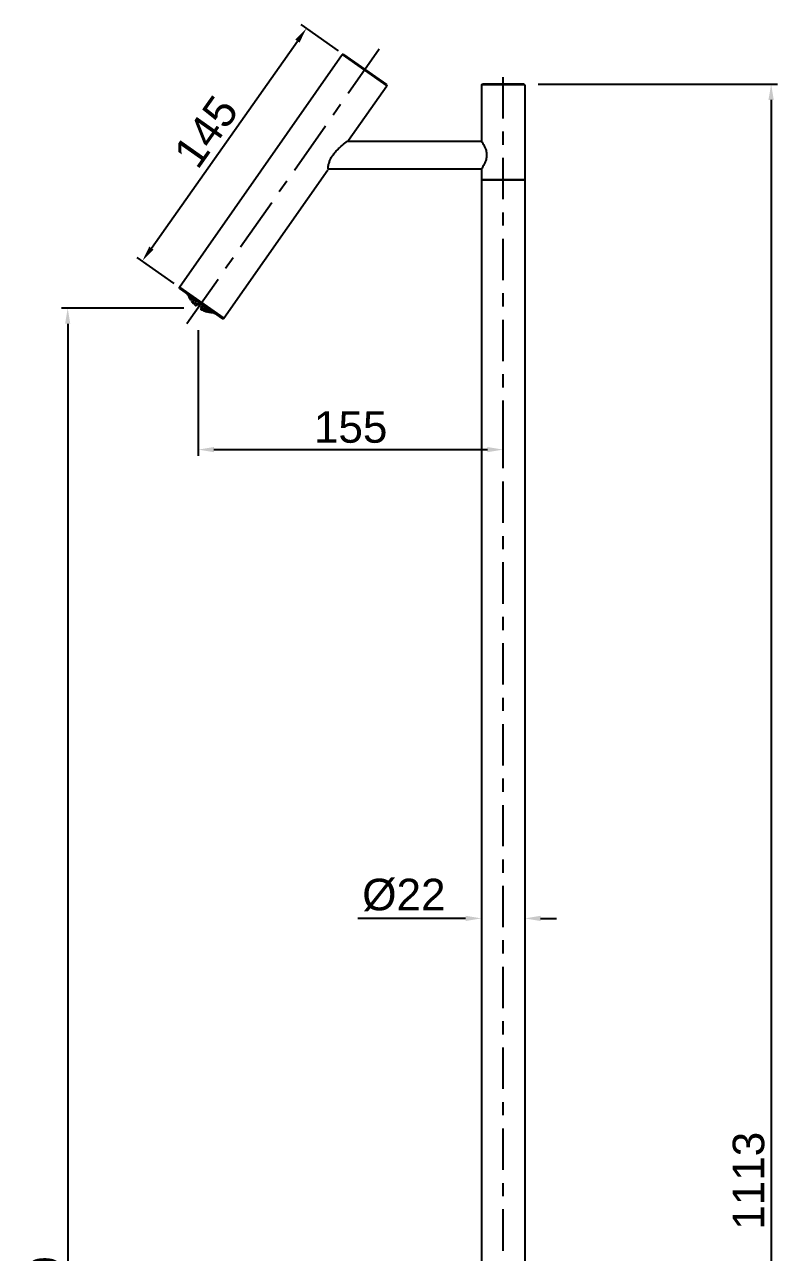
# Model space of a CAD drawing. Extents: x 5980 to 6960, y -107 to 1128.
# Drawn here: x 5980 to 6362, y 506 to 1128 of the extents above; entities that cross this region are included whole.
import ezdxf

# ---------------------------------------------------------------- set-up
doc = ezdxf.new("R2010")
doc.units = 0
doc.header["$LTSCALE"] = 3
doc.layers.get('Defpoints').update_dxf_attribs({"linetype": 'CONTINUOUS'})
doc.layers.add('P', color=7, linetype='CONTINUOUS')
doc.layers.add('Quote', color=1, linetype='CONTINUOUS')
doc.styles.get("Standard").update_dxf_attribs({"font": 'arial.ttf'})
doc.dimstyles.new('Rubinetti', dxfattribs={"dimscale": 16, "dimtxt": 1, "dimasz": 0.5, "dimexe": 0.2, "dimexo": 0.2, "dimgap": 0.2, "dimtad": 1, "dimdsep": 46, "dimtxsty": 'Standard', "dimcen": 0.2, "dimdle": 0.2, "dimclrd": 256, "dimclre": 256, "dimclrt": 256, "dimadec": 0, "dimazin": 0, "dimtfac": 1, "dimtofl": 0, "dimtmove": 0, "dimatfit": 0, "dimfxl": 1, "dimtolj": 1, "dimtzin": 0, "dimlwd": -1, "dimarcsym": 0})

# ---------------------------------------------------------------- blocks, each defined once
blk = doc.blocks.new('*D66')
at = {"layer": 'Defpoints', "color": 0, "transparency": 16777216}
for p in [(6064.11, 984.7), (6002.06, -14.19), (6165.36, -14.19)]:
    blk.add_point(p, dxfattribs=at)
at = {"layer": 'Quote', "lineweight": -2, "transparency": 16777216}
for p, q in [((6060.91, 984.7), (5998.86, 984.7)), ((6162.16, -14.19), (5998.86, -14.19))]:
    blk.add_line(p, q, dxfattribs=at)
at = {"layer": 'Quote', "linetype": 'Continuous', "transparency": 16777216}
blk.add_line((6002.06, 976.7), (6002.06, -6.19), dxfattribs=at)
at = {"layer": 'Quote', "transparency": 16777216}
for points in [[(6000.73, 976.7), (6003.4, 976.7), (6002.06, 984.7)], [(6000.73, -6.19), (6003.4, -6.19), (6002.06, -14.19)]]:
    blk.add_solid(points, dxfattribs=at)
at = {"layer": 'Quote', "transparency": 16777216, "insert": (5990.69, 485.25), "char_height": 16, "attachment_point": 5, "rotation": 90}
blk.add_mtext('\\A1;999', dxfattribs=at)
blk = doc.blocks.new('*D67')
at = {"layer": 'Defpoints', "color": 0, "transparency": 16777216}
for p in [(6211.83, 675.14), (6233.88, 675.14), (6233.88, 675.14)]:
    blk.add_point(p, dxfattribs=at)
at = {"layer": 'Quote', "linetype": 'Continuous', "transparency": 16777216}
for p, q in [((6203.83, 675.14), (6149.27, 675.14)), ((6241.88, 675.14), (6249.88, 675.14))]:
    blk.add_line(p, q, dxfattribs=at)
at = {"layer": 'Quote', "transparency": 16777216}
for points in [[(6203.83, 676.47), (6203.83, 673.8), (6211.83, 675.14)], [(6241.88, 676.47), (6241.88, 673.8), (6233.88, 675.14)]]:
    blk.add_solid(points, dxfattribs=at)
at = {"layer": 'Quote', "transparency": 16777216, "insert": (6172.55, 686.95), "char_height": 16, "attachment_point": 5}
blk.add_mtext('\\A1;%%C22', dxfattribs=at)
blk = doc.blocks.new('*D68')
at = {"layer": 'Defpoints', "color": 0, "transparency": 16777216}
for p in [(6068.25, 976.76), (6222.86, 912.91), (6222.86, 912.91)]:
    blk.add_point(p, dxfattribs=at)
at = {"layer": 'Quote', "lineweight": -2, "transparency": 16777216}
blk.add_line((6068.25, 973.56), (6068.25, 909.71), dxfattribs=at)
at = {"layer": 'Quote', "linetype": 'Continuous', "transparency": 16777216}
blk.add_line((6076.25, 912.91), (6214.86, 912.91), dxfattribs=at)
at = {"layer": 'Quote', "transparency": 16777216}
for points in [[(6076.25, 914.24), (6076.25, 911.57), (6068.25, 912.91)], [(6214.86, 914.24), (6214.86, 911.57), (6222.86, 912.91)]]:
    blk.add_solid(points, dxfattribs=at)
at = {"layer": 'Quote', "transparency": 16777216, "insert": (6145.55, 924.28), "char_height": 16, "attachment_point": 5}
blk.add_mtext('\\A1;155', dxfattribs=at)
blk = doc.blocks.new('*D69')
at = {"layer": 'Defpoints', "color": 0, "transparency": 16777216}
for p in [(6123.15, 1126.65), (6141.98, 1113.37), (6058.73, 995.28)]:
    blk.add_point(p, dxfattribs=at)
at = {"layer": 'Quote', "lineweight": -2, "transparency": 16777216}
for p, q in [((6139.37, 1115.22), (6120.54, 1128.49)), ((6056.11, 997.13), (6037.28, 1010.4))]:
    blk.add_line(p, q, dxfattribs=at)
at = {"layer": 'Quote', "linetype": 'Continuous', "transparency": 16777216}
blk.add_line((6044.51, 1015.1), (6118.54, 1120.11), dxfattribs=at)
at = {"layer": 'Quote', "transparency": 16777216}
for points in [[(6117.45, 1120.88), (6119.63, 1119.34), (6123.15, 1126.65)], [(6043.42, 1015.86), (6045.6, 1014.33), (6039.9, 1008.56)]]:
    blk.add_solid(points, dxfattribs=at)
at = {"layer": 'Quote', "transparency": 16777216, "insert": (6072.23, 1074.15), "char_height": 16, "attachment_point": 5, "rotation": 54.81566}
blk.add_mtext('\\A1;145', dxfattribs=at)
blk = doc.blocks.new('*D70')
at = {"layer": 'Defpoints', "color": 0, "transparency": 16777216}
for p in [(6237.41, 1098.29), (6280.89, -14.19), (6358.77, -14.19)]:
    blk.add_point(p, dxfattribs=at)
at = {"layer": 'Quote', "lineweight": -2, "transparency": 16777216}
for p, q in [((6240.61, 1098.29), (6361.97, 1098.29)), ((6284.09, -14.19), (6361.97, -14.19))]:
    blk.add_line(p, q, dxfattribs=at)
at = {"layer": 'Quote', "linetype": 'Continuous', "transparency": 16777216}
blk.add_line((6358.77, 1090.29), (6358.77, -6.19), dxfattribs=at)
at = {"layer": 'Quote', "transparency": 16777216}
for points in [[(6357.43, 1090.29), (6360.1, 1090.29), (6358.77, 1098.29)], [(6357.43, -6.19), (6360.1, -6.19), (6358.77, -14.19)]]:
    blk.add_solid(points, dxfattribs=at)
at = {"layer": 'Quote', "transparency": 16777216, "insert": (6347.39, 542.05), "char_height": 16, "attachment_point": 5, "rotation": 90}
blk.add_mtext('\\A1;1113', dxfattribs=at)

msp = doc.modelspace()

# ---------------------------------------------------------------- linework, layer by layer
at = {"layer": 'P'}
for points in [[(6160.062, 1116.021), (6144.277, 1093.531)], [(6058.727, 995.281), (6141.277, 1113.286)], [(6141.982, 1113.371), (6141.277, 1113.286)], [(6141.277, 1113.286), (6163.857, 1097.411)], [(6141.982, 1113.371), (6163.767, 1098.116)], [(6144.542, 1069.806), (6163.857, 1097.411)], [(6163.767, 1098.116), (6163.857, 1097.411)], [(6211.832, 1097.851), (6212.362, 1098.291)], [(6233.882, 1097.851), (6211.832, 1097.851)], [(6211.832, 1097.851), (6211.832, 1069.451)], [(6233.352, 1098.291), (6212.362, 1098.291)], [(6222.857, 1080.916), (6222.857, 1101.821)], [(6233.882, 1097.851), (6233.352, 1098.291)], [(6233.882, 1097.851), (6233.882, 33.786)], [(6140.482, 1087.971), (6136.602, 1082.506)], [(6132.812, 1077.036), (6117.022, 1054.546)], [(6222.857, 1067.511), (6222.857, 1074.216)], [(6134.132, 1055.341), (6134.132, 1055.781), (6134.222, 1056.221), (6134.222, 1056.576), (6134.312, 1057.016), (6134.397, 1057.456), (6134.487, 1057.901), (6134.577, 1058.251), (6134.752, 1058.691), (6134.842, 1059.046), (6135.017, 1059.486), (6135.192, 1059.841), (6135.367, 1060.191), (6135.547, 1060.631), (6135.722, 1060.986), (6135.987, 1061.336), (6136.252, 1061.691), (6136.517, 1062.131), (6136.782, 1062.486), (6137.047, 1062.926), (6137.572, 1063.541), (6137.927, 1063.986), (6138.277, 1064.426), (6138.722, 1064.776), (6138.987, 1065.131), (6139.427, 1065.571), (6139.867, 1066.011), (6140.397, 1066.456), (6140.747, 1066.806), (6141.367, 1067.336), (6141.982, 1067.776), (6142.602, 1068.306), (6143.307, 1068.836), (6143.922, 1069.366)], [(6144.452, 1069.716), (6143.922, 1069.366)], [(6143.922, 1069.366), (6211.922, 1069.366)], [(6211.922, 1069.366), (6212.187, 1068.921), (6212.452, 1068.481), (6212.627, 1068.131), (6212.892, 1067.686), (6213.067, 1067.336), (6213.332, 1066.896), (6213.422, 1066.541), (6213.597, 1066.191), (6213.772, 1065.836), (6213.862, 1065.481), (6214.037, 1065.131), (6214.217, 1064.601), (6214.302, 1063.896), (6214.392, 1063.541), (6214.477, 1062.926), (6214.477, 1062.306), (6214.477, 1061.691), (6214.392, 1061.076), (6214.302, 1060.721), (6214.217, 1060.106), (6214.037, 1059.486), (6213.862, 1059.131), (6213.772, 1058.781), (6213.597, 1058.426), (6213.422, 1058.076), (6213.332, 1057.721), (6213.067, 1057.281), (6212.892, 1056.931), (6212.627, 1056.486), (6212.452, 1056.136), (6212.187, 1055.696), (6211.922, 1055.341)], [(6222.857, 1039.906), (6222.857, 1060.811)], [(6081.307, 979.496), (6134.047, 1054.811)], [(6134.132, 1055.341), (6134.047, 1054.901)], [(6134.132, 1055.341), (6211.922, 1055.341)], [(6211.832, 1055.251), (6211.832, 1049.786)], [(6113.232, 1049.081), (6109.352, 1043.611)], [(6211.832, 1049.786), (6211.832, 33.786)], [(6233.882, 1049.786), (6211.832, 1049.786)], [(6211.832, 1049.786), (6233.882, 1049.786)], [(6105.557, 1038.141), (6089.772, 1015.656)], [(6222.857, 1026.501), (6222.857, 1033.206)], [(6222.857, 998.896), (6222.857, 1019.801)], [(6085.982, 1010.186), (6082.097, 1004.716)], [(6078.307, 999.251), (6062.522, 976.761)], [(6058.817, 994.576), (6058.727, 995.281)], [(6058.727, 995.281), (6081.307, 979.496)], [(6058.817, 994.576), (6080.602, 979.316)], [(6062.697, 991.931), (6062.787, 991.486)], [(6062.787, 991.401), (6076.277, 982.051)], [(6063.227, 991.136), (6063.667, 990.076), (6064.282, 989.106)], [(6063.667, 990.516), (6063.932, 990.256)], [(6063.842, 989.901), (6063.667, 990.256)], [(6063.932, 989.991), (6063.757, 990.341)], [(6222.857, 985.491), (6222.857, 992.196)], [(6064.107, 989.461), (6063.932, 989.726)], [(6064.022, 990.166), (6064.197, 989.811)], [(6064.197, 989.546), (6064.022, 989.811)], [(6064.282, 989.196), (6064.547, 988.931)], [(6064.547, 988.756), (6064.372, 989.021)], [(6064.462, 989.371), (6064.727, 989.106)], [(6064.727, 988.841), (6064.547, 989.196)], [(6064.637, 988.841), (6064.812, 988.491)], [(6064.902, 988.311), (6064.637, 988.576)], [(6064.727, 989.811), (6064.992, 989.546)], [(6064.902, 989.196), (6064.727, 989.546)], [(6065.077, 988.491), (6064.727, 988.756)], [(6064.812, 989.021), (6064.992, 988.756)], [(6064.902, 988.226), (6065.077, 987.871), (6065.342, 987.606)], [(6065.342, 988.841), (6064.992, 989.021)], [(6065.077, 989.461), (6065.252, 989.106)], [(6065.167, 988.136), (6065.432, 987.871)], [(6065.342, 987.606), (6065.167, 987.871)], [(6065.432, 987.696), (6065.252, 987.961)], [(6065.342, 988.401), (6065.697, 988.226)], [(6065.342, 987.606), (6065.607, 987.256), (6065.962, 986.991)], [(6065.607, 987.871), (6065.432, 988.226)], [(6065.517, 987.786), (6065.782, 987.521)], [(6065.782, 987.341), (6065.517, 987.606)], [(6065.697, 987.166), (6065.517, 987.431)], [(6065.697, 988.841), (6065.962, 988.666)], [(6065.872, 988.226), (6065.697, 988.576)], [(6066.047, 987.606), (6065.697, 987.786)], [(6065.782, 988.136), (6065.962, 987.786)], [(6066.312, 988.051), (6065.962, 988.136)], [(6065.962, 986.991), (6066.312, 986.816)], [(6066.312, 986.636), (6066.047, 986.901)], [(6066.137, 988.576), (6066.312, 988.226)], [(6066.137, 987.256), (6066.487, 986.991)], [(6066.402, 986.816), (6066.137, 987.081)], [(6066.312, 987.521), (6066.667, 987.431)], [(6066.312, 986.551), (6066.577, 986.286)], [(6066.577, 987.081), (6066.402, 987.341)], [(6066.402, 986.726), (6066.577, 986.461)], [(6066.667, 986.286), (6066.402, 986.551)], [(6066.487, 986.991), (6066.752, 986.636)], [(6066.842, 986.461), (6066.487, 986.726)], [(6066.667, 988.051), (6067.017, 987.961)], [(6066.932, 987.521), (6066.667, 987.786)], [(6067.017, 986.816), (6066.667, 986.991)], [(6066.667, 986.286), (6066.932, 985.931)], [(6066.752, 987.341), (6067.017, 986.991)], [(6066.932, 986.196), (6067.282, 986.021)], [(6067.197, 985.666), (6066.932, 985.931)], [(6067.372, 987.341), (6067.017, 987.431)], [(6067.282, 985.756), (6067.017, 986.021)], [(6067.107, 986.461), (6067.457, 986.286)], [(6067.197, 987.871), (6067.372, 987.521)], [(6067.457, 986.021), (6067.197, 986.286)], [(6067.902, 986.726), (6067.282, 985.666)], [(6067.457, 986.816), (6067.812, 986.816)], [(6067.722, 986.371), (6067.457, 986.636)], [(6067.812, 987.431), (6068.167, 987.431)], [(6068.077, 986.901), (6067.812, 987.166)], [(6067.902, 986.726), (6068.252, 986.461), (6068.607, 986.196)], [(6068.607, 986.726), (6068.252, 986.726)], [(6068.342, 987.341), (6068.607, 986.991)], [(6068.607, 986.286), (6068.957, 986.286)], [(6069.047, 986.021), (6068.692, 986.196)], [(6069.137, 986.196), (6069.397, 985.931)], [(6069.397, 985.666), (6069.137, 985.931)], [(6069.397, 985.666), (6069.662, 985.401), (6070.017, 985.226)], [(6070.017, 985.226), (6069.397, 984.256)], [(6069.397, 984.256), (6069.752, 983.991), (6070.107, 983.816)], [(6069.487, 984.431), (6069.842, 984.256)], [(6069.842, 983.991), (6069.487, 984.166)], [(6069.927, 984.081), (6069.577, 984.256)], [(6069.752, 984.696), (6070.017, 984.521)], [(6070.107, 984.346), (6069.752, 984.431)], [(6069.927, 985.846), (6070.282, 985.931)], [(6070.192, 985.401), (6069.927, 985.666)], [(6070.017, 985.226), (6070.372, 984.961)], [(6070.372, 984.786), (6070.017, 984.786)], [(6070.282, 984.081), (6070.632, 983.991)], [(6070.632, 983.816), (6070.372, 983.991)], [(6070.457, 985.846), (6070.722, 985.581)], [(6070.812, 985.316), (6070.457, 985.316)], [(6070.457, 984.431), (6070.897, 984.431)], [(6070.897, 984.081), (6070.547, 984.256)], [(6070.812, 984.876), (6071.162, 984.961)], [(6070.812, 983.991), (6071.077, 983.816)], [(6071.162, 984.521), (6070.897, 984.696)], [(6071.427, 983.991), (6070.987, 983.991)], [(6071.077, 984.346), (6071.342, 984.166)], [(6071.782, 984.521), (6071.342, 984.431)], [(6071.427, 984.876), (6071.692, 984.696)], [(6071.867, 984.081), (6072.222, 984.166)], [(6072.222, 983.816), (6071.957, 983.991)], [(6072.487, 984.166), (6072.837, 983.991)], [(6070.107, 983.906), (6070.457, 983.816)], [(6070.107, 983.816), (6070.457, 983.641)], [(6070.547, 983.641), (6070.192, 983.816)], [(6070.632, 983.726), (6070.897, 983.551)], [(6071.077, 983.461), (6070.722, 983.551)], [(6071.162, 983.641), (6070.812, 983.726)], [(6070.987, 983.376), (6071.427, 983.286), (6071.782, 983.111)], [(6071.427, 983.461), (6071.782, 983.376)], [(6071.782, 983.111), (6071.427, 983.286)], [(6071.867, 983.196), (6071.517, 983.376)], [(6071.602, 983.726), (6071.957, 983.726)], [(6071.957, 983.461), (6071.692, 983.551)], [(6071.782, 983.111), (6072.132, 982.931), (6072.572, 982.846)], [(6071.957, 983.376), (6072.222, 983.196)], [(6072.397, 983.111), (6071.957, 983.111)], [(6072.312, 982.931), (6071.957, 983.021)], [(6072.132, 983.641), (6072.487, 983.461)], [(6072.572, 983.376), (6072.222, 983.376)], [(6072.837, 983.816), (6072.487, 983.726)], [(6072.572, 982.931), (6072.927, 982.846)], [(6072.752, 983.111), (6073.102, 983.111)], [(6073.102, 982.756), (6072.752, 982.846)], [(6073.192, 982.931), (6072.837, 983.021)], [(6073.017, 983.461), (6073.367, 983.551)], [(6073.457, 983.196), (6073.102, 983.376)], [(6073.192, 982.846), (6073.547, 982.756)], [(6073.632, 982.671), (6073.282, 982.671)], [(6073.367, 983.111), (6073.722, 983.021)], [(6073.807, 982.846), (6073.457, 982.846)], [(6073.632, 983.461), (6073.987, 983.376)], [(6074.072, 983.196), (6073.632, 983.196)], [(6073.632, 982.581), (6074.692, 982.406), (6075.837, 982.316)], [(6074.072, 982.671), (6074.427, 982.671)], [(6074.517, 982.406), (6074.072, 982.491)], [(6074.517, 982.581), (6074.162, 982.581)], [(6074.602, 982.671), (6075.042, 982.581)], [(6075.042, 982.406), (6074.692, 982.406)], [(6075.132, 982.491), (6074.777, 982.491)], [(6076.277, 982.051), (6076.722, 981.961)], [(6080.602, 979.316), (6081.307, 979.496)], [(6222.857, 957.796), (6222.857, 978.786)], [(6222.857, 944.481), (6222.857, 951.181)], [(6222.857, 916.786), (6222.857, 937.776)], [(6222.857, 905.321), (6222.857, 916.876)], [(6222.857, 903.471), (6222.857, 910.086)], [(6222.857, 875.776), (6222.857, 896.766)], [(6222.857, 862.461), (6222.857, 869.076)], [(6222.857, 834.766), (6222.857, 855.756)], [(6222.857, 821.361), (6222.857, 828.066)], [(6222.857, 793.756), (6222.857, 814.746)], [(6222.857, 780.351), (6222.857, 787.056)], [(6222.857, 752.746), (6222.857, 773.646)], [(6222.857, 739.341), (6222.857, 746.041)], [(6222.857, 711.736), (6222.857, 732.636)], [(6222.857, 698.331), (6222.857, 705.031)], [(6222.857, 670.726), (6222.857, 691.626)], [(6222.857, 657.321), (6222.857, 664.021)], [(6222.857, 629.626), (6222.857, 650.616)], [(6222.857, 616.311), (6222.857, 623.011)], [(6222.857, 588.616), (6222.857, 609.606)], [(6222.857, 575.301), (6222.857, 581.911)], [(6222.857, 547.606), (6222.857, 568.596)], [(6222.857, 534.286), (6222.857, 540.901)], [(6222.857, 506.596), (6222.857, 527.586)]]:
    msp.add_lwpolyline(points, dxfattribs=at)

# ---------------------------------------------------------------- dimensions: what is measured, and where the dimension line sits
at = {"layer": 'Quote'}
dim = msp.add_aligned_dim(p1=(6058.727, 995.281), p2=(6141.982, 1113.371), distance=23.039, text='145', dimstyle='Rubinetti', override={"dimdec": 0}, dxfattribs=at)
dim.commit()
dim.dimension.update_dxf_attribs({"geometry": '*D69', "text_midpoint": (6072.232, 1074.153)})
dim = msp.add_linear_dim(base=(6358.767, -14.194), p1=(6237.412, 1098.291), p2=(6280.892, -14.194), angle=90, text='1113', dimstyle='Rubinetti', override={"dimdec": 0}, dxfattribs=at)
dim.commit()
dim.dimension.update_dxf_attribs({"geometry": '*D70', "text_midpoint": (6347.392, 542.049)})
dim = msp.add_linear_dim(base=(6002.062, -14.194), p1=(6064.107, 984.696), p2=(6165.357, -14.194), angle=90, dimstyle='Rubinetti', override={"dimdec": 0}, dxfattribs=at)
dim.commit()
dim.dimension.update_dxf_attribs({"geometry": '*D66', "text_midpoint": (5990.693, 485.251)})
dim = msp.add_linear_dim(base=(6222.857, 912.906), p1=(6068.252, 976.761), p2=(6222.857, 912.906), dimstyle='Rubinetti', override={"dimdec": 0}, dxfattribs=at)
dim.commit()
dim.dimension.update_dxf_attribs({"geometry": '*D68', "text_midpoint": (6145.554, 924.276)})
dim = msp.add_linear_dim(base=(6233.882, 675.136), p1=(6211.832, 675.136), p2=(6233.882, 675.136), text='%%C<>', dimstyle='Rubinetti', override={"dimdec": 0}, dxfattribs=at)
dim.commit()
dim.dimension.update_dxf_attribs({"geometry": '*D67', "text_midpoint": (6172.55, 675.136), "dimtype": 160})

doc.saveas('drawing.dxf')
